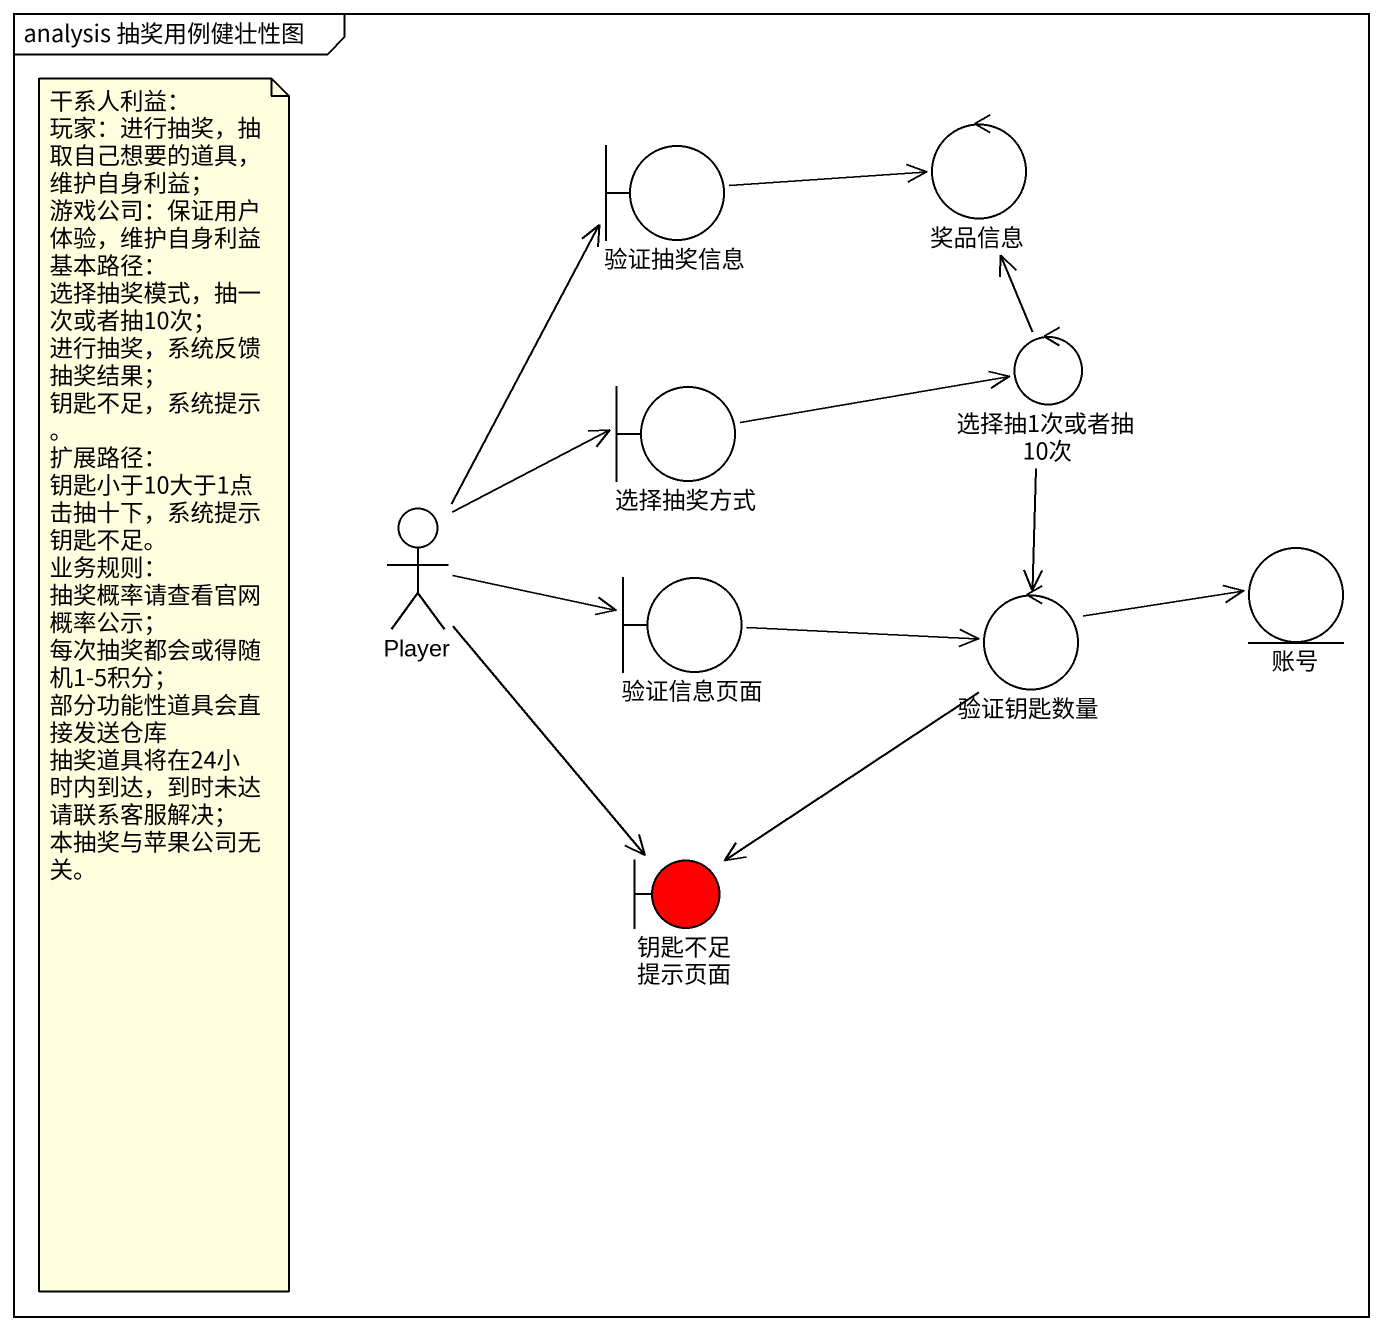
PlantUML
@startuml
mainframe analysis 抽奖用例健壮性图
boundary 验证抽奖信息
control 奖品信息
control 选择抽1次或者抽10次
boundary 选择抽奖方式
actor Player
entity 账号
boundary 验证信息页面
control 验证钥匙数量
boundary "钥匙不足 提示页面" as 钥匙不足_提示页面 #FF0000
验证抽奖信息 -right-> 奖品信息
选择抽1次或者抽10次 -up-> 奖品信息
选择抽1次或者抽10次 --> 验证钥匙数量
选择抽奖方式 -right-> 选择抽1次或者抽10次
Player -up-> 验证抽奖信息
Player -right-> 选择抽奖方式
Player -right-> 验证信息页面
Player --> 钥匙不足_提示页面
验证信息页面 -right-> 验证钥匙数量
验证钥匙数量 -right-> 账号
验证钥匙数量 --> 钥匙不足_提示页面
note as N1
  干系人利益：
  玩家：进行抽奖，抽取自己想要的道具，维护自身利益；
  游戏公司：保证用户体验，维护自身利益
  基本路径：
  选择抽奖模式，抽一次或者抽10次；
  进行抽奖，系统反馈抽奖结果；
  钥匙不足，系统提示。
  扩展路径：
  钥匙小于10大于1点击抽十下，系统提示钥匙不足。
  业务规则：
  抽奖概率请查看官网概率公示；
  每次抽奖都会或得随机1-5积分；
  部分功能性道具会直接发送仓库
  抽奖道具将在24小时内到达，到时未达请联系客服解决；
  本抽奖与苹果公司无关。
end note
@enduml
